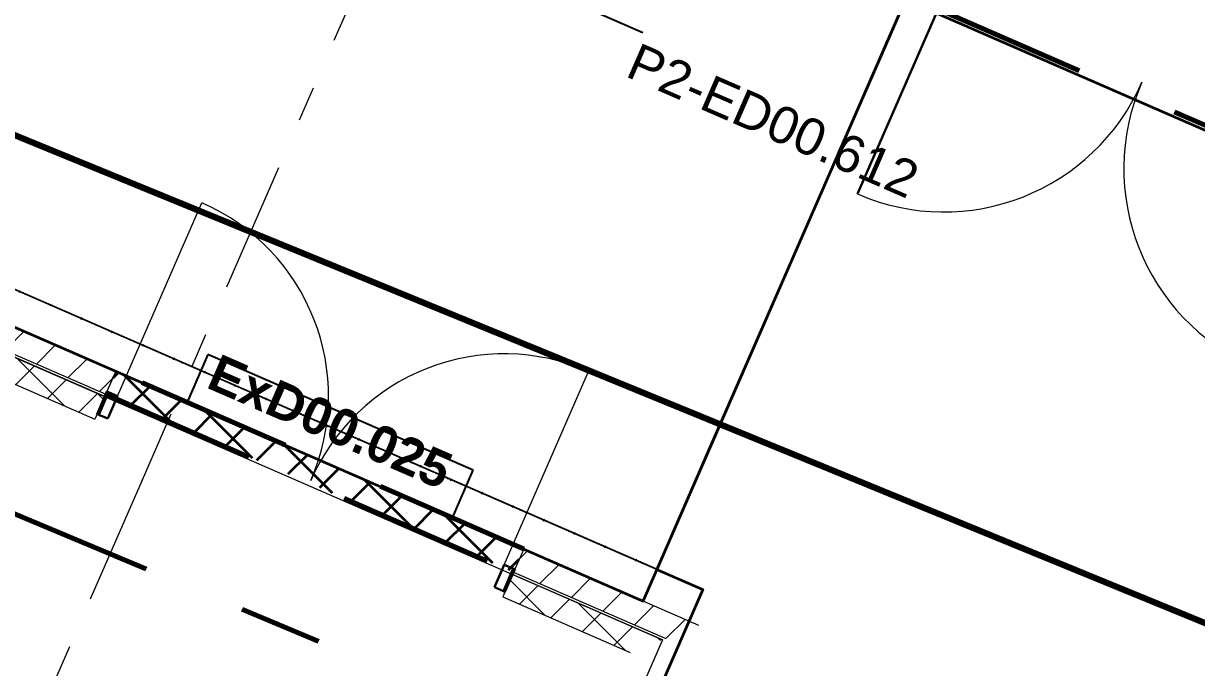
# Model space of a CAD drawing. Header units: millimetres. Extents: x -99530 to 1067232, y -97212 to 137997.
# Drawn here: x 1015337 to 1020109, y -21246 to -18626 of the extents above; entities that cross this region are included whole.
import ezdxf
from ezdxf.enums import TextEntityAlignment as Align

# ---------------------------------------------------------------- set-up
doc = ezdxf.new("R2010")
doc.units = ezdxf.units.MM
doc.header["$MEASUREMENT"] = 0
doc.linetypes.add('Double Dashed', pattern=[1093.611073, 529.166651, -211.666656, 141.111112, -211.666656])
doc.linetypes.add('Long Dashed', pattern=[1058.333302, 634.99999, -423.333311])
for name, color, linetype in [('A-15-MG_Structural_Grid', 7, 'Continuous'), ('A-20-M_Floor_Slab', 7, 'Continuous'), ('A-25-M_Curtain_Wall', 7, 'Continuous'), ('A-25-M_Wall_Ext', 7, 'Continuous'), ('ArchiCAD Doors', 7, 'Continuous'), ('New_A-20-M_Hard_Landscape', 7, 'Continuous'), ('New_ArchiCAD Door Markers', 7, 'Continuous'), ('New_ArchiCAD Doors', 7, 'Continuous')]:
    doc.layers.add(name, color=color, linetype=linetype)
for name, color, linetype, lineweight, true_color in [('A-15-MG_Structural_Grid_Pen_No__163', 7, 'Continuous', 0, 0x750077), ('A-20-M_Hard_Landscape-Phase 1_Pen_No__248', 7, 'Continuous', 158, 0xe8dc01), ('A-25-M_Wall_Ext_Pen_No__107', 7, 'Continuous', 15, 0xa6a6a6), ('A-95-P_Drawing_Pen_No__46', 7, 'Continuous', 35, 0x444444), ('ArchiCAD Doors_Pen_No__43', 7, 'Continuous', 30, 0x444444), ('ArchiCAD Doors_Pen_No__63', 7, 'Continuous', 20, 0x606060), ('New_A-20-M_Hard_Landscape_Pen_No__53', 7, 'Continuous', 35, 0x444444), ('New_ArchiCAD Doors_Pen_No__23', 7, 'Continuous', 30, 0x2a2a2a)]:
    doc.layers.add(name, color=color, linetype=linetype, lineweight=lineweight, true_color=true_color)
for name, color, linetype, lineweight in [('A-20-M_Floor_Slab_Pen_No__89', 8, 'Continuous', 20), ('A-25-M_Wall_Ext_Pen_No__1', 7, 'Continuous', 13), ('A-95-P_Drawing_Pen_No__85', 8, 'Continuous', 20), ('ArchiCAD Doors_Pen_No__1', 7, 'Continuous', 13), ('Demolished_A-25-M_Wall_Ext_Pen_No__175', 1, 'Continuous', 35), ('Demolished_A-25-M_Wall_Ext_Pen_No__177', 1, 'Continuous', 70), ('Demolished_G-10-P_Topo_Building_Pen_No__177', 1, 'Continuous', 70), ('Demolished_G-10-P_Topo_Fence_Pen_No__177', 1, 'Continuous', 70), ('New_A-20-M_Hard_Landscape-Phase 2_Pen_No__1', 7, 'Continuous', 13), ('New_A-20-M_Hard_Landscape-Phase 2_Pen_No__155', 5, 'Continuous', 35), ('New_ArchiCAD Door Markers_Pen_No__1', 7, 'Continuous', 13), ('New_ArchiCAD Door Markers_Pen_No__5', 7, 'Continuous', 25), ('New_ArchiCAD Doors_Pen_No__1', 7, 'Continuous', 13), ('New_ArchiCAD Doors_Pen_No__3', 7, 'Continuous', 18)]:
    doc.layers.add(name, color=color, linetype=linetype, lineweight=lineweight)
doc.styles.add('GENERATED_STYLE_2', font='')
doc.styles.add('GENERATED_STYLE_4', font='')
doc.styles.get('GENERATED_STYLE_2').set_extended_font_data('Swis721 BT', bold=True)
doc.styles.get('GENERATED_STYLE_4').set_extended_font_data('Swis721 BT')
doc.linetypes.add('GAS_UNDERGROUND', pattern='A,0,[2,EC-MA-00-GF-DR-A-00361 Phase 2 Hub Ground Floor GA-S2-P191.Shx,S=1.746032,R=0,X=0,Y=0],-320,0', length=320)
doc.dimstyles.new('GENERATED_STYLE__4', dxfattribs={"dimtxt": 0.18, "dimasz": 273.6, "dimexe": 0.18, "dimexo": 0.0625, "dimgap": 0.09, "dimtad": 0, "dimtih": 1, "dimtoh": 1, "dimdec": 4, "dimzin": 0, "dimdsep": 46, "dimcen": 0.09, "dimadec": 0, "dimazin": 0, "dimtfac": 1, "dimtdec": 4, "dimtmove": 0, "dimatfit": 3, "dimldrblk": 'ARROWHEAD_5', "dimfxl": 1, "dimtolj": 1, "dimtzin": 0, "dimarcsym": 0})
pattern_1 = [(45, (976938, 0), (-91.92388, 91.92388), [])]
pattern_2 = [(45, (976938, 0), (-91.92388, 91.92388), []), (135, (976938, 0), (91.92388, 91.92388), [])]

# ---------------------------------------------------------------- blocks, each defined once
blk = doc.blocks.new('Mesh_17_3', base_point=(1015414.3, -27090.5))
at = {"layer": 'New_A-20-M_Hard_Landscape_Pen_No__53', "linetype": 'Continuous', "flags": 128}
blk.add_lwpolyline([(1015414.3, -27090.5), (1017793.5, -28127.9), (1019471.2, -24280.4), (1030852.5, -29243.2), (1028055.7, -35657.3), (1030347.3, -36656.6), (1033144.1, -30242.5), (1040019, -33240.3), (1036874.1, -40452.4, 0.120293), (1039706.8, -40737.8, 0.15737), (1043024.8, -39130, 0.078126), (1044155.3, -37647.5), (1046248.3, -32902.5), (1038026.4, -29317.3), (1037765.6, -29915.3), (1019543.5, -21969.6), (1019823.3, -21327.9), (1025138.1, -23645.4), (1026020.7, -21621.3), (1018925.2, -18527.4), (1018125.8, -20360.7), (1017913.7, -20847.2), (1018101.1, -20928.9)], format="xyb", close=True, dxfattribs=at)
blk = doc.blocks.new('Mesh_20_3', base_point=(988930.7, -24727.1))
at = {"layer": 'New_A-20-M_Hard_Landscape_Pen_No__53', "linetype": 'Continuous', "flags": 128}
blk.add_lwpolyline([(988930.7, -24727.1), (988131.3, -26560.4), (999398.6, -31473.5), (1000198, -29640.2), (990908.8, -25589.7), (996843.1, -11980.5), (1005863.9, -15914), (1005925.7, -15772.3), (1017857.8, -20975.3), (1018925.2, -18527.4), (995994.2, -8528.3)], close=True, dxfattribs=at)
blk = doc.blocks.new('Curtain Wall_12_3', base_point=(976938, 0))
at = {"layer": 'ArchiCAD Doors_Pen_No__43', "linetype": 'Continuous'}
blk.add_line((1019081.3, -18513.6), (1018730.1, -19319.2), dxfattribs=at)
at = {"layer": 'ArchiCAD Doors_Pen_No__63', "linetype": 'Continuous'}
for centre, start, end in [((1019081.3, -18513.6), 246.4404, 336.4404), ((1020692.5, -19216.2), 156.4404, 246.4404)]:
    blk.add_arc(centre, 878.8, start, end, dxfattribs=at)
blk = doc.blocks.new('Door Stamp 17[25]_3', base_point=(1016501.6, -20496))
at = {"layer": 'New_ArchiCAD Door Markers_Pen_No__5', "linetype": 'Continuous'}
for p, q in [((1016087.7, -19972.7), (1016003, -20166.8)), ((1017166.9, -20443.3), (1016087.7, -19972.7)), ((1016003, -20166.8), (1017082.2, -20637.4)), ((1016003, -20166.8), (1017082.2, -20637.4)), ((1017082.2, -20637.4), (1017166.9, -20443.3))]:
    blk.add_line(p, q, dxfattribs=at)
at = {"layer": 'New_ArchiCAD Door Markers_Pen_No__1', "style": 'GENERATED_STYLE_2'}
blk.add_attdef('AC_WIDO_ID', text='', height=150, rotation=336.4404, dxfattribs=at).set_placement((1016057, -20145.7), align=Align.BOTTOM_LEFT)
blk = doc.blocks.new('Double Door 19[28]_3', base_point=(976938, 0))
at = {"layer": 'New_ArchiCAD Doors_Pen_No__1', "linetype": 'Continuous'}
for p, q in [((1015677.1, -20122.8), (1015672.1, -20134.3)), ((1017336.2, -20846.3), (1017331.2, -20857.8))]:
    blk.add_line(p, q, dxfattribs=at)
at = {"layer": 'New_ArchiCAD Doors_Pen_No__23', "linetype": 'Continuous'}
for p, q in [((1015677.1, -20122.8), (1015637.1, -20214.5)), ((1015683.5, -20125.6), (1015643.5, -20217.3)), ((1015683.5, -20125.6), (1015677.1, -20122.8)), ((1015720.2, -20141.6), (1015683.5, -20125.6)), ((1015680.2, -20233.3), (1015720.2, -20141.6)), ((1015643.5, -20217.3), (1015637.1, -20214.5)), ((1015643.5, -20217.3), (1015680.2, -20233.3)), ((1017293.1, -20827.5), (1017253.2, -20919.2)), ((1017289.8, -20935.2), (1017329.8, -20843.5)), ((1017329.8, -20843.5), (1017293.1, -20827.5)), ((1017336.2, -20846.3), (1017296.2, -20938)), ((1017329.8, -20843.5), (1017336.2, -20846.3)), ((1017253.2, -20919.2), (1017289.8, -20935.2)), ((1017289.8, -20935.2), (1017296.2, -20938))]:
    blk.add_line(p, q, dxfattribs=at)
at = {"layer": 'New_ArchiCAD Doors_Pen_No__3', "linetype": 'Continuous'}
for p, q in [((1015720.2, -20141.6), (1016063.1, -19355.1)), ((1017293.1, -20827.5), (1017636.1, -20041))]:
    blk.add_line(p, q, dxfattribs=at)
for centre, start, end in [((1015720.2, -20141.6), 336.4404, 66.4404), ((1017293.1, -20827.5), 66.4404, 156.4404)]:
    blk.add_arc(centre, 858, start, end, dxfattribs=at)
at = {"layer": 'New_ArchiCAD Door Markers'}
ref = blk.add_blockref('Door Stamp 17[25]_3', (1016501.6, -20496), dxfattribs=at)
ref.add_attrib('AC_WIDO_ID', 'ExD00.025', dxfattribs={"layer": 'New_ArchiCAD Door Markers_Pen_No__1', "color": 7, "height": 150, "rotation": 336.4404, "style": 'GENERATED_STYLE_2'}).set_placement((1016057, -20145.7), align=Align.BOTTOM_LEFT)
blk = doc.blocks.new('Wall_289_3', base_point=(1018084.9, -21074.6))
at = {"layer": 'A-25-M_Wall_Ext_Pen_No__107', "linetype": 'Continuous'}
h = blk.add_hatch(dxfattribs=at)
h.set_pattern_fill('Common_Brick_0003', color=256, style=0, pattern_type=2)
h.set_pattern_definition(pattern_1)
h.paths.add_polyline_path([(1015713.1, -20040.3), (1005925.6, -15772.5), (1005978.6, -15907.4), (1015672.1, -20134.3), (1015677.1, -20122.8)])
h = blk.add_hatch(dxfattribs=at)
h.set_pattern_fill('Common_Brick_0003', color=256, style=0, pattern_type=2)
h.set_pattern_definition(pattern_1)
h.paths.add_polyline_path([(1017336.2, -20846.3), (1017331.2, -20857.8), (1017949.9, -21127.6), (1018084.9, -21074.6), (1017372.2, -20763.8)])
at = {"layer": 'Demolished_A-25-M_Wall_Ext_Pen_No__175', "linetype": 'Continuous'}
h = blk.add_hatch(dxfattribs=at)
h.set_pattern_fill('Concrete_Block_0003', color=256, style=0, pattern_type=2)
h.set_pattern_definition(pattern_2)
h.paths.add_polyline_path([(1015677.1, -20122.8), (1015672.1, -20134.3), (1017331.2, -20857.8), (1017336.2, -20846.3), (1017372.2, -20763.8), (1015713.1, -20040.3)])
at = {"layer": 'A-25-M_Wall_Ext_Pen_No__1', "linetype": 'Continuous'}
for p, q in [((1015713.1, -20040.3), (1015677.1, -20122.8)), ((1015677.1, -20122.8), (1015672.1, -20134.3)), ((1017372.2, -20763.8), (1017336.2, -20846.3)), ((1017336.2, -20846.3), (1017331.2, -20857.8))]:
    blk.add_line(p, q, dxfattribs=at)
at = {"layer": 'A-25-M_Wall_Ext_Pen_No__1', "linetype": 'Continuous', "flags": 128}
for points in [[(1015713.1, -20040.3), (1005925.6, -15772.5)], [(1005978.6, -15907.4), (1015672.1, -20134.3)], [(1018084.9, -21074.6), (1017372.2, -20763.8)], [(1017331.2, -20857.8), (1017949.9, -21127.6)]]:
    blk.add_lwpolyline(points, dxfattribs=at)
at = {"layer": 'Demolished_A-25-M_Wall_Ext_Pen_No__177', "linetype": 'Long Dashed'}
for p, q in [((1017372.2, -20763.8), (1015713.1, -20040.3)), ((1015672.1, -20134.3), (1017331.2, -20857.8))]:
    blk.add_line(p, q, dxfattribs=at)
at = {"layer": 'New_ArchiCAD Doors', "color": 251, "linetype": 'Continuous', "lineweight": 20, "true_color": 0x606060}
blk.add_blockref('Double Door 19[28]_3', (976938, 0), dxfattribs=at)
blk = doc.blocks.new('Metal Double Door 19')
at = {"layer": 'ArchiCAD Doors_Pen_No__1', "linetype": 'Continuous'}
for p, q in [((-905, 0), (-905, -100)), ((905, 0), (905, -100))]:
    blk.add_line(p, q, dxfattribs=at)
blk = doc.blocks.new('Wall_293_3', base_point=(1017805.1, -21184.4))
at = {"layer": 'A-25-M_Wall_Ext_Pen_No__107', "linetype": 'Continuous'}
h = blk.add_hatch(dxfattribs=at)
h.set_pattern_fill('Concrete_Block_0003', color=256, style=0, pattern_type=2)
h.set_pattern_definition(pattern_2)
h.paths.add_polyline_path([(1005983.7, -15920.6), (1006035.4, -16052.2), (1015628.1, -20235.1), (1015668.1, -20143.5)])
h = blk.add_hatch(dxfattribs=at)
h.set_pattern_fill('Concrete_Block_0003', color=256, style=0, pattern_type=2)
h.set_pattern_definition(pattern_2)
h.paths.add_polyline_path([(1017287.2, -20958.6), (1017805.1, -21184.4), (1017936.8, -21132.7), (1017327.2, -20866.9)])
at = {"layer": 'A-25-M_Wall_Ext_Pen_No__1', "linetype": 'Continuous'}
for p, q in [((1015668.1, -20143.5), (1015628.1, -20235.1)), ((1017327.2, -20866.9), (1017287.2, -20958.6))]:
    blk.add_line(p, q, dxfattribs=at)
at = {"layer": 'A-25-M_Wall_Ext_Pen_No__1', "linetype": 'Continuous', "flags": 128}
for points in [[(1015668.1, -20143.5), (1005983.7, -15920.6)], [(1015062.1, -19988.3), (1015628.1, -20235.1)], [(1017936.8, -21132.7), (1017327.2, -20866.9)], [(1017287.2, -20958.6), (1017805.1, -21184.4)]]:
    blk.add_lwpolyline(points, dxfattribs=at)
at = {"layer": 'ArchiCAD Doors', "color": 251, "linetype": 'Continuous', "lineweight": 20, "true_color": 0x606060, "zscale": 1000, "rotation": 336.4404115839913}
blk.add_blockref('Metal Double Door 19', (1016497.7, -20505.2), dxfattribs=at)
blk = doc.blocks.new('Standard grid marker')
at = {"layer": 'A-15-MG_Structural_Grid_Pen_No__163', "linetype": 'Double Dashed'}
for p, q in [((1000, 0), (29726, 0)), ((29726, 0), (30726, 0))]:
    blk.add_line(p, q, dxfattribs=at)
blk.add_point((29726, 0), dxfattribs=at)
blk.add_point((29726, 0), dxfattribs=at)
at = {"layer": 'A-15-MG_Structural_Grid_Pen_No__163', "style": 'GENERATED_STYLE_4'}
for tag, p in [('AC_MarkerText_1_0', (-500, 41.2)), ('AC_MarkerText_1_1', (31226, 41.2))]:
    blk.add_attdef(tag, text='', height=350, rotation=90, dxfattribs=at).set_placement(p, align=Align.MIDDLE_CENTER)
blk = doc.blocks.new('ARROWHEAD_5')
at = {"color": 0, "linetype": 'Continuous', "lineweight": 0}
blk.add_line((0, 0), (-1, 0), dxfattribs=at)
blk.add_solid([(-1, 0.2679), (0, 0), (-1, -0.2679), (-1, 0.2679)], dxfattribs=at)
blk = doc.blocks.new('Slab_34_3', base_point=(1005983.7, -15920.6))
at = {"layer": 'A-20-M_Floor_Slab_Pen_No__89', "linetype": 'Continuous', "flags": 128}
blk.add_lwpolyline([(1005983.7, -15920.6), (1017936.8, -21132.7), (1015438.6, -26861.8), (1003485.6, -21649.6)], close=True, dxfattribs=at)

msp = doc.modelspace()

# ---------------------------------------------------------------- hatches: boundary and pattern name
at = {"layer": 'New_A-20-M_Hard_Landscape-Phase 2_Pen_No__155', "linetype": 'Continuous'}
h = msp.add_hatch(dxfattribs=at)
h.set_pattern_fill('Grid_5x5_Diagonal_0003', color=256, style=0, pattern_type=2)
h.set_pattern_definition([(45, (976938, 0), (-35.35534, 35.35534), []), (135, (976938, 0), (35.35534, 35.35534), [])])
h.paths.add_polyline_path([(1006133.9, -15710.6), (1017913.7, -20847.2), (1017914.6, -20845.2)])

# ---------------------------------------------------------------- linework, layer by layer
at = {"layer": 'A-20-M_Hard_Landscape-Phase 1_Pen_No__248', "linetype": 'GAS_UNDERGROUND'}
msp.add_line((1044350.1, -30987.9), (988566.9, -8122.9), dxfattribs=at)
at = {"layer": 'Demolished_G-10-P_Topo_Building_Pen_No__177', "linetype": 'Long Dashed'}
msp.add_line((1021573.4, -19661.2), (985789, -4112.2), dxfattribs=at)
at = {"layer": 'Demolished_G-10-P_Topo_Fence_Pen_No__177', "linetype": 'Long Dashed'}
msp.add_line((1002565.2, -15273.2), (1016537.1, -21138.7), dxfattribs=at)
at = {"layer": 'New_A-20-M_Hard_Landscape-Phase 2_Pen_No__1', "linetype": 'Continuous', "flags": 128}
msp.add_lwpolyline([(1006133.9, -15710.6), (1017913.7, -20847.2), (1017914.6, -20845.2)], close=True, dxfattribs=at)

# ---------------------------------------------------------------- block references
at = {"layer": 'A-15-MG_Structural_Grid', "color": 8, "linetype": 'Continuous', "lineweight": 15, "zscale": 1000, "rotation": 246.440411583993}
msp.add_blockref('Standard grid marker', (1027702, 6765.2), dxfattribs=at)
at = {"layer": 'A-20-M_Floor_Slab', "color": 8, "linetype": 'Continuous', "lineweight": 20}
msp.add_blockref('Slab_34_3', (1005983.7, -15920.6), dxfattribs=at)
at = {"layer": 'A-25-M_Curtain_Wall', "linetype": 'Continuous', "lineweight": 0}
msp.add_blockref('Curtain Wall_12_3', (976938, 0), dxfattribs=at)
at = {"layer": 'A-25-M_Wall_Ext', "color": 250, "lineweight": 50, "true_color": 0x2a2a2a}
for name, p in [('Wall_289_3', (1018084.9, -21074.6)), ('Wall_293_3', (1017805.1, -21184.4))]:
    msp.add_blockref(name, p, dxfattribs=at)
at = {"layer": 'New_A-20-M_Hard_Landscape', "color": 49, "lineweight": 35, "true_color": 0x444444}
for name, p in [('Mesh_20_3', (988930.7, -24727.1)), ('Mesh_17_3', (1015414.3, -27090.5))]:
    msp.add_blockref(name, p, dxfattribs=at)

# ---------------------------------------------------------------- texts
at = {"layer": 'A-95-P_Drawing_Pen_No__46', "linetype": 'Continuous', "insert": (1017857.4, -18662.1), "char_height": 150, "attachment_point": 4, "rotation": 336.4942, "line_spacing_factor": 0.947048, "style": 'GENERATED_STYLE_4'}
msp.add_mtext('\\A1;{\\fSwis721 BT|b0|i0|c0|p34;\\P\\fSwis721 BT|b0|i0|c0|p34;P2-ED00.612}', dxfattribs=at)

# ---------------------------------------------------------------- leaders
at = {"layer": 'A-95-P_Drawing_Pen_No__85', "linetype": 'Continuous', "annotation_type": 0, "has_hookline": 1, "hookline_direction": 0, "text_width": 1500, "horizontal_direction": (0.917019, -0.398843, 0)}
msp.add_leader([(1016770.9, -17570.5), (1017064, -18314.9), (1017857.3, -18662.1)], dimstyle='GENERATED_STYLE__4', dxfattribs=at)

doc.saveas('drawing.dxf')
